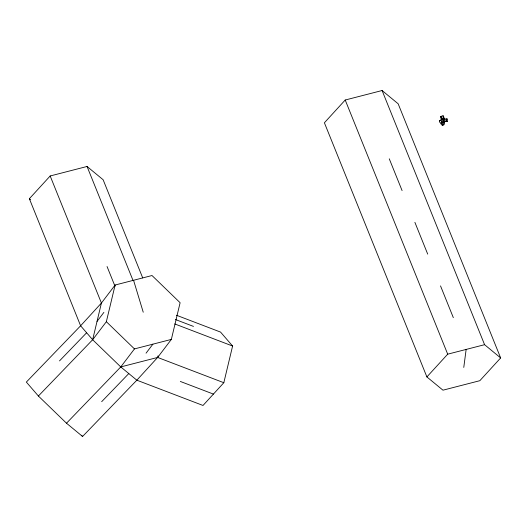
<?xml version="1.0" encoding="UTF-8"?>
<svg xmlns="http://www.w3.org/2000/svg" width="527" height="527" viewBox="0 0 527 527"><rect width="100%" height="100%" fill="white"/><g stroke="black" fill="none" stroke-linecap="round" stroke-linejoin="round"><path stroke-width="0.79" d="M441.409 122.369L441.145 124.365L442.331 125.274L443.8 124.899L444.445 120.946M442.331 125.274L442.766 121.948L443.741 121.447L447.206 121.592L447.291 118.891L442.351 119.128L439.525 120.894L439.729 122.304L440.915 123.213L443.741 121.447L447.206 121.592M443.8 124.899L444.241 121.572L440.915 123.213M463.773 367.438L466.145 349.427M443.741 121.447L443.826 118.746L442.937 115.795L440.486 116.678L441.376 119.629L441.876 119.748L441.211 117.534M446.705 121.473L446.791 118.766M38.392 396.021L92.653 339.737L101.421 303.045L115.123 285.021L152.007 275.529L180.115 302.722L171.347 339.414L157.645 357.438L136.836 380.191L82.568 436.475L66.501 423.214L38.392 396.021L26.35 382.082L80.611 325.798L101.421 303.045L50.177 175.972L87.054 166.473L103.121 179.733L142.712 277.894M176.433 315.238L220.556 332.089L232.598 346.028L223.823 382.714L203.014 405.467L136.836 380.191L120.762 366.93L92.653 339.737L106.355 321.707L115.123 285.021M66.501 423.214L120.762 366.93L157.645 357.438L158.021 355.844M97.04 321.391L103.891 312.379M120.762 366.93L134.464 348.907L171.347 339.414M146.051 353.169L152.909 344.157M92.653 339.737L80.611 325.798L29.367 198.719L50.177 175.972M345.211 100.018L324.395 122.771L426.89 376.93L442.963 390.184L479.84 380.692L500.65 357.938L398.155 103.786L382.088 90.525L345.211 100.018L447.7 354.177L426.89 376.93M59.505 360.909L86.632 332.768M101.665 401.699L128.799 373.557M439.525 120.894L442.351 119.128L443.536 120.037L446.501 120.057M441.889 122.712L441.679 121.302L443.536 120.037M447.7 354.177L484.583 344.684L500.65 357.938M442.937 115.795L443.438 115.92L444.327 118.865L443.826 118.746M440.486 116.678L440.987 116.796M175.432 319.527L193.481 326.417M174.78 323.947L232.598 346.028M157.645 357.438L223.823 382.714M180.333 381.449L213.422 394.091M440.5 120.387L441.679 121.302M29.367 198.719L30.599 199.74M106.355 321.707L134.464 348.907M81.52 435.262L82.568 436.475M382.088 90.525L484.583 344.684M389.269 158.811L402.081 190.583M414.894 222.354L427.707 254.119M440.519 285.891L453.332 317.662M87.054 166.473L133.087 280.614M107.053 266.53L114.985 286.194M441.461 116.177L442.351 119.128M133.562 280.272L143.239 312.215"/></g></svg>
